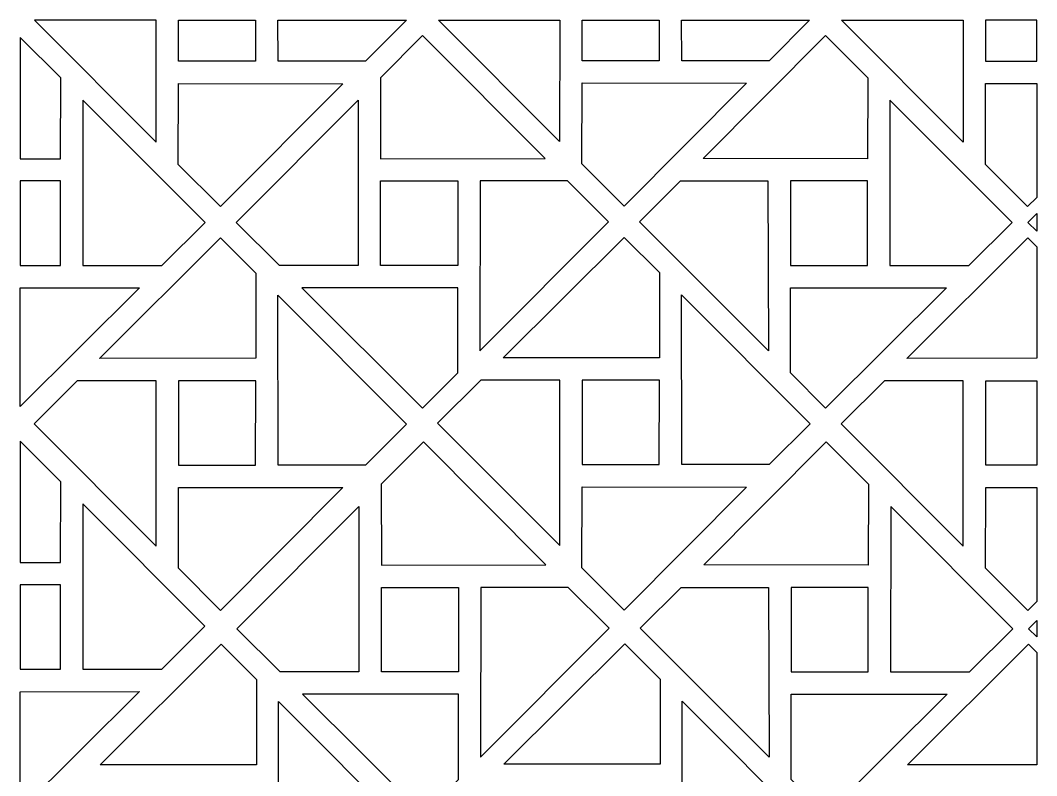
# Model space of a CAD drawing. Header units: centimetres. Extents: x -86 to 86, y -108 to 108.
# Drawn here: x -85.5 to -3.7, y 46.8 to 107.6 of the extents above; entities that cross this region are included whole.
import ezdxf

# ---------------------------------------------------------------- set-up
doc = ezdxf.new("R2010")
doc.units = ezdxf.units.CM
doc.header["$MEASUREMENT"] = 0
doc.layers.add('layer 1', color=7, linetype='Continuous')

msp = doc.modelspace()

# ---------------------------------------------------------------- linework, layer by layer
at = {"layer": 'layer 1', "color": 142}
for points, knots in [([(-84.38674, 107.6287), (-84.38674, 107.6287), (-74.58462, 107.62869), (-74.58462, 107.62869), (-74.58462, 107.62869), (-74.58462, 107.62869), (-74.58494, 97.82103), (-74.58494, 97.82103), (-74.58494, 97.82103), (-74.58494, 97.82103), (-84.38674, 107.6287), (-84.38674, 107.6287)], [0, 0, 0, 0, 0.25, 0.25, 0.25, 0.25, 0.5, 0.5, 0.5, 0.5, 1, 1, 1, 1]), ([(-66.57045, 107.62869), (-66.57045, 107.62869), (-72.7825, 107.62869), (-72.7825, 107.62869), (-72.7825, 107.62869), (-72.7825, 107.62869), (-72.78234, 104.33519), (-72.78234, 104.33519), (-72.78234, 104.33519), (-72.78234, 104.33519), (-66.57495, 104.33519), (-66.57495, 104.33519), (-66.57495, 104.33519), (-66.57495, 104.33519), (-66.57045, 107.62869), (-66.57045, 107.62869)], [0, 0, 0, 0, 0.2, 0.2, 0.2, 0.2, 0.4, 0.4, 0.4, 0.4, 0.6, 0.6, 0.6, 0.6, 1, 1, 1, 1]), ([(-64.76796, 107.62869), (-64.76796, 107.62869), (-64.75854, 104.33519), (-64.75854, 104.33519), (-64.75854, 104.33519), (-64.75854, 104.33519), (-57.72548, 104.33519), (-57.72548, 104.33519), (-57.72548, 104.33519), (-57.72548, 104.33519), (-54.42282, 107.62869), (-54.42282, 107.62869), (-54.42282, 107.62869), (-54.42282, 107.62869), (-64.76796, 107.62869), (-64.76796, 107.62869)], [0, 0, 0, 0, 0.2, 0.2, 0.2, 0.2, 0.4, 0.4, 0.4, 0.4, 0.6, 0.6, 0.6, 0.6, 1, 1, 1, 1]), ([(-42.08105, 107.6287), (-42.08105, 107.6287), (-51.83886, 107.6287), (-51.83886, 107.6287), (-51.83886, 107.6287), (-51.83886, 107.6287), (-42.08137, 97.86537), (-42.08137, 97.86537), (-42.08137, 97.86537), (-42.08137, 97.86537), (-42.08105, 107.6287), (-42.08105, 107.6287)], [0, 0, 0, 0, 0.25, 0.25, 0.25, 0.25, 0.5, 0.5, 0.5, 0.5, 1, 1, 1, 1]), ([(-34.06693, 107.62868), (-34.06693, 107.62868), (-40.27894, 107.62869), (-40.27894, 107.62869), (-40.27894, 107.62869), (-40.27894, 107.62869), (-40.27877, 104.37953), (-40.27877, 104.37953), (-40.27877, 104.37953), (-40.27877, 104.37953), (-34.07138, 104.37953), (-34.07138, 104.37953), (-34.07138, 104.37953), (-34.07138, 104.37953), (-34.06693, 107.62868), (-34.06693, 107.62868)], [0, 0, 0, 0, 0.2, 0.2, 0.2, 0.2, 0.4, 0.4, 0.4, 0.4, 0.6, 0.6, 0.6, 0.6, 1, 1, 1, 1]), ([(-21.96369, 107.62869), (-21.96369, 107.62869), (-32.26426, 107.62868), (-32.26426, 107.62868), (-32.26426, 107.62868), (-32.26426, 107.62868), (-32.25497, 104.37953), (-32.25497, 104.37953), (-32.25497, 104.37953), (-32.25497, 104.37953), (-25.22191, 104.37953), (-25.22191, 104.37953), (-25.22191, 104.37953), (-25.22191, 104.37953), (-21.96369, 107.62869), (-21.96369, 107.62869)], [0, 0, 0, 0, 0.2, 0.2, 0.2, 0.2, 0.4, 0.4, 0.4, 0.4, 0.6, 0.6, 0.6, 0.6, 1, 1, 1, 1]), ([(-9.58488, 107.62868), (-9.58488, 107.62868), (-19.3868, 107.62869), (-19.3868, 107.62869), (-19.3868, 107.62869), (-19.3868, 107.62869), (-9.5852, 97.82123), (-9.5852, 97.82123), (-9.5852, 97.82123), (-9.5852, 97.82123), (-9.58488, 107.62868), (-9.58488, 107.62868)], [0, 0, 0, 0, 0.25, 0.25, 0.25, 0.25, 0.5, 0.5, 0.5, 0.5, 1, 1, 1, 1]), ([(-7.78277, 107.6287), (-7.78277, 107.6287), (-3.66755, 107.62867), (-3.66755, 107.62867), (-3.66755, 107.62867), (-3.66755, 107.62867), (-3.66758, 104.33539), (-3.66758, 104.33539), (-3.66758, 104.33539), (-3.66758, 104.33539), (-7.7826, 104.33539), (-7.7826, 104.33539), (-7.7826, 104.33539), (-7.7826, 104.33539), (-7.78277, 107.6287), (-7.78277, 107.6287)], [0, 0, 0, 0, 0.2, 0.2, 0.2, 0.2, 0.4, 0.4, 0.4, 0.4, 0.6, 0.6, 0.6, 0.6, 1, 1, 1, 1]), ([(-85.51471, 106.25005), (-85.51471, 106.25005), (-82.26525, 102.99781), (-82.26525, 102.99781), (-82.26525, 102.99781), (-82.26525, 102.99781), (-82.28326, 96.48756), (-82.28326, 96.48756), (-82.28326, 96.48756), (-82.28326, 96.48756), (-85.51471, 96.49091), (-85.51471, 96.49091), (-85.51471, 96.49091), (-85.51471, 96.49091), (-85.51471, 106.25005), (-85.51471, 106.25005)], [0, 0, 0, 0, 0.2, 0.2, 0.2, 0.2, 0.4, 0.4, 0.4, 0.4, 0.6, 0.6, 0.6, 0.6, 1, 1, 1, 1]), ([(-43.25666, 96.50137), (-43.25666, 96.50137), (-56.49659, 96.48756), (-56.49659, 96.48756), (-56.49659, 96.48756), (-56.49659, 96.48756), (-56.5146, 102.99781), (-56.5146, 102.99781), (-56.5146, 102.99781), (-56.5146, 102.99781), (-53.11439, 106.40093), (-53.11439, 106.40093), (-53.11439, 106.40093), (-53.11439, 106.40093), (-43.25666, 96.50137), (-43.25666, 96.50137), (-43.25666, 96.50137), (-43.25666, 96.50137), (-43.25666, 96.50137), (-43.25666, 96.50137)], [0, 0, 0, 0, 0.16666667, 0.16666667, 0.16666667, 0.16666667, 0.33333333, 0.33333333, 0.33333333, 0.33333333, 0.5, 0.5, 0.5, 0.5, 0.66666667, 0.66666667, 0.66666667, 0.66666667, 1, 1, 1, 1]), ([(-30.5232, 96.50137), (-30.5232, 96.50137), (-17.28327, 96.48756), (-17.28327, 96.48756), (-17.28327, 96.48756), (-17.28327, 96.48756), (-17.26526, 102.99781), (-17.26526, 102.99781), (-17.26526, 102.99781), (-17.26526, 102.99781), (-20.66547, 106.40093), (-20.66547, 106.40093), (-20.66547, 106.40093), (-20.66547, 106.40093), (-30.5232, 96.50137), (-30.5232, 96.50137), (-30.5232, 96.50137), (-30.5232, 96.50137), (-30.5232, 96.50137), (-30.5232, 96.50137)], [0, 0, 0, 0, 0.16666667, 0.16666667, 0.16666667, 0.16666667, 0.33333333, 0.33333333, 0.33333333, 0.33333333, 0.5, 0.5, 0.5, 0.5, 0.66666667, 0.66666667, 0.66666667, 0.66666667, 1, 1, 1, 1]), ([(-59.54237, 102.52819), (-59.54237, 102.52819), (-72.7823, 102.542), (-72.7823, 102.542), (-72.7823, 102.542), (-72.7823, 102.542), (-72.80031, 96.03175), (-72.80031, 96.03175), (-72.80031, 96.03175), (-72.80031, 96.03175), (-69.4001, 92.62863), (-69.4001, 92.62863), (-69.4001, 92.62863), (-69.4001, 92.62863), (-59.54237, 102.52819), (-59.54237, 102.52819), (-59.54237, 102.52819), (-59.54237, 102.52819), (-59.54237, 102.52819), (-59.54237, 102.52819)], [0, 0, 0, 0, 0.16666667, 0.16666667, 0.16666667, 0.16666667, 0.33333333, 0.33333333, 0.33333333, 0.33333333, 0.5, 0.5, 0.5, 0.5, 0.66666667, 0.66666667, 0.66666667, 0.66666667, 1, 1, 1, 1]), ([(-27.0388, 102.57253), (-27.0388, 102.57253), (-40.27873, 102.58634), (-40.27873, 102.58634), (-40.27873, 102.58634), (-40.27873, 102.58634), (-40.29674, 96.07609), (-40.29674, 96.07609), (-40.29674, 96.07609), (-40.29674, 96.07609), (-36.89653, 92.67297), (-36.89653, 92.67297), (-36.89653, 92.67297), (-36.89653, 92.67297), (-27.0388, 102.57253), (-27.0388, 102.57253), (-27.0388, 102.57253), (-27.0388, 102.57253), (-27.0388, 102.57253), (-27.0388, 102.57253)], [0, 0, 0, 0, 0.16666667, 0.16666667, 0.16666667, 0.16666667, 0.33333333, 0.33333333, 0.33333333, 0.33333333, 0.5, 0.5, 0.5, 0.5, 0.66666667, 0.66666667, 0.66666667, 0.66666667, 1, 1, 1, 1]), ([(-3.66757, 93.36473), (-3.66757, 93.36473), (-3.66757, 102.5379), (-3.66757, 102.5379), (-3.66757, 102.5379), (-3.66757, 102.5379), (-7.78256, 102.5422), (-7.78256, 102.5422), (-7.78256, 102.5422), (-7.78256, 102.5422), (-7.80057, 96.03195), (-7.80057, 96.03195), (-7.80057, 96.03195), (-7.80057, 96.03195), (-4.40036, 92.62883), (-4.40036, 92.62883), (-4.40036, 92.62883), (-4.40036, 92.62883), (-3.66757, 93.36473), (-3.66757, 93.36473)], [0, 0, 0, 0, 0.16666667, 0.16666667, 0.16666667, 0.16666667, 0.33333333, 0.33333333, 0.33333333, 0.33333333, 0.5, 0.5, 0.5, 0.5, 0.66666667, 0.66666667, 0.66666667, 0.66666667, 1, 1, 1, 1]), ([(-80.48062, 101.20853), (-80.48062, 101.20853), (-70.64277, 91.36479), (-70.64277, 91.36479), (-70.64277, 91.36479), (-70.64277, 91.36479), (-74.12931, 87.89549), (-74.12931, 87.89549), (-74.12931, 87.89549), (-74.12931, 87.89549), (-80.48104, 87.89531), (-80.48104, 87.89531), (-80.48104, 87.89531), (-80.48104, 87.89531), (-80.48062, 101.20853), (-80.48062, 101.20853), (-80.48062, 101.20853), (-80.48062, 101.20853), (-80.48062, 101.20853), (-80.48062, 101.20853)], [0, 0, 0, 0, 0.16666667, 0.16666667, 0.16666667, 0.16666667, 0.33333333, 0.33333333, 0.33333333, 0.33333333, 0.5, 0.5, 0.5, 0.5, 0.66666667, 0.66666667, 0.66666667, 0.66666667, 1, 1, 1, 1]), ([(-58.29923, 101.20853), (-58.29923, 101.20853), (-68.13708, 91.36479), (-68.13708, 91.36479), (-68.13708, 91.36479), (-68.13708, 91.36479), (-64.65054, 87.89549), (-64.65054, 87.89549), (-64.65054, 87.89549), (-64.65054, 87.89549), (-58.29881, 87.89531), (-58.29881, 87.89531), (-58.29881, 87.89531), (-58.29881, 87.89531), (-58.29923, 101.20853), (-58.29923, 101.20853), (-58.29923, 101.20853), (-58.29923, 101.20853), (-58.29923, 101.20853), (-58.29923, 101.20853)], [0, 0, 0, 0, 0.16666667, 0.16666667, 0.16666667, 0.16666667, 0.33333333, 0.33333333, 0.33333333, 0.33333333, 0.5, 0.5, 0.5, 0.5, 0.66666667, 0.66666667, 0.66666667, 0.66666667, 1, 1, 1, 1]), ([(-15.48063, 101.20853), (-15.48063, 101.20853), (-5.64278, 91.36479), (-5.64278, 91.36479), (-5.64278, 91.36479), (-5.64278, 91.36479), (-9.12932, 87.89549), (-9.12932, 87.89549), (-9.12932, 87.89549), (-9.12932, 87.89549), (-15.48105, 87.89531), (-15.48105, 87.89531), (-15.48105, 87.89531), (-15.48105, 87.89531), (-15.48063, 101.20853), (-15.48063, 101.20853), (-15.48063, 101.20853), (-15.48063, 101.20853), (-15.48063, 101.20853), (-15.48063, 101.20853)], [0, 0, 0, 0, 0.16666667, 0.16666667, 0.16666667, 0.16666667, 0.33333333, 0.33333333, 0.33333333, 0.33333333, 0.5, 0.5, 0.5, 0.5, 0.66666667, 0.66666667, 0.66666667, 0.66666667, 1, 1, 1, 1]), ([(-85.51471, 94.69437), (-85.51471, 94.69437), (-82.28322, 94.69437), (-82.28322, 94.69437), (-82.28322, 94.69437), (-82.28322, 94.69437), (-82.28282, 87.8955), (-82.28282, 87.8955), (-82.28282, 87.8955), (-82.28282, 87.8955), (-85.51472, 87.8948), (-85.51472, 87.8948), (-85.51472, 87.8948), (-85.51472, 87.8948), (-85.51471, 94.69437), (-85.51471, 94.69437)], [0, 0, 0, 0, 0.2, 0.2, 0.2, 0.2, 0.4, 0.4, 0.4, 0.4, 0.6, 0.6, 0.6, 0.6, 1, 1, 1, 1]), ([(-56.49703, 87.8955), (-56.49703, 87.8955), (-50.27997, 87.89418), (-50.27997, 87.89418), (-50.27997, 87.89418), (-50.27997, 87.89418), (-50.28924, 94.69437), (-50.28924, 94.69437), (-50.28924, 94.69437), (-50.28924, 94.69437), (-56.49663, 94.69437), (-56.49663, 94.69437), (-56.49663, 94.69437), (-56.49663, 94.69437), (-56.49703, 87.8955), (-56.49703, 87.8955), (-56.49703, 87.8955), (-56.49703, 87.8955), (-56.49703, 87.8955), (-56.49703, 87.8955)], [0, 0, 0, 0, 0.16666667, 0.16666667, 0.16666667, 0.16666667, 0.33333333, 0.33333333, 0.33333333, 0.33333333, 0.5, 0.5, 0.5, 0.5, 0.66666667, 0.66666667, 0.66666667, 0.66666667, 1, 1, 1, 1]), ([(-48.51205, 81.01169), (-48.51205, 81.01169), (-48.47283, 94.69437), (-48.47283, 94.69437), (-48.47283, 94.69437), (-48.47283, 94.69437), (-41.43977, 94.69437), (-41.43977, 94.69437), (-41.43977, 94.69437), (-41.43977, 94.69437), (-38.13711, 91.40087), (-38.13711, 91.40087), (-38.13711, 91.40087), (-38.13711, 91.40087), (-48.51205, 81.01169), (-48.51205, 81.01169), (-48.51205, 81.01169), (-48.51205, 81.01169), (-48.51205, 81.01169), (-48.51205, 81.01169)], [0, 0, 0, 0, 0.16666667, 0.16666667, 0.16666667, 0.16666667, 0.33333333, 0.33333333, 0.33333333, 0.33333333, 0.5, 0.5, 0.5, 0.5, 0.66666667, 0.66666667, 0.66666667, 0.66666667, 1, 1, 1, 1]), ([(-25.26781, 81.01169), (-25.26781, 81.01169), (-25.30703, 94.69437), (-25.30703, 94.69437), (-25.30703, 94.69437), (-25.30703, 94.69437), (-32.34009, 94.69437), (-32.34009, 94.69437), (-32.34009, 94.69437), (-32.34009, 94.69437), (-35.64275, 91.40087), (-35.64275, 91.40087), (-35.64275, 91.40087), (-35.64275, 91.40087), (-25.26781, 81.01169), (-25.26781, 81.01169), (-25.26781, 81.01169), (-25.26781, 81.01169), (-25.26781, 81.01169), (-25.26781, 81.01169)], [0, 0, 0, 0, 0.16666667, 0.16666667, 0.16666667, 0.16666667, 0.33333333, 0.33333333, 0.33333333, 0.33333333, 0.5, 0.5, 0.5, 0.5, 0.66666667, 0.66666667, 0.66666667, 0.66666667, 1, 1, 1, 1]), ([(-17.28283, 87.8955), (-17.28283, 87.8955), (-23.49989, 87.89418), (-23.49989, 87.89418), (-23.49989, 87.89418), (-23.49989, 87.89418), (-23.49062, 94.69437), (-23.49062, 94.69437), (-23.49062, 94.69437), (-23.49062, 94.69437), (-17.28323, 94.69437), (-17.28323, 94.69437), (-17.28323, 94.69437), (-17.28323, 94.69437), (-17.28283, 87.8955), (-17.28283, 87.8955), (-17.28283, 87.8955), (-17.28283, 87.8955), (-17.28283, 87.8955), (-17.28283, 87.8955)], [0, 0, 0, 0, 0.16666667, 0.16666667, 0.16666667, 0.16666667, 0.33333333, 0.33333333, 0.33333333, 0.33333333, 0.5, 0.5, 0.5, 0.5, 0.66666667, 0.66666667, 0.66666667, 0.66666667, 1, 1, 1, 1]), ([(-3.66758, 90.64453), (-3.66758, 90.64453), (-3.66758, 92.08707), (-3.66758, 92.08707), (-3.66758, 92.08707), (-3.66758, 92.08707), (-4.38993, 91.36407), (-4.38993, 91.36407), (-4.38993, 91.36407), (-4.38993, 91.36407), (-3.66758, 90.64453), (-3.66758, 90.64453)], [0, 0, 0, 0, 0.25, 0.25, 0.25, 0.25, 0.5, 0.5, 0.5, 0.5, 1, 1, 1, 1]), ([(-66.55578, 80.41845), (-66.55578, 80.41845), (-66.55708, 87.27116), (-66.55708, 87.27116), (-66.55708, 87.27116), (-66.55708, 87.27116), (-69.38899, 90.10747), (-69.38899, 90.10747), (-69.38899, 90.10747), (-69.38899, 90.10747), (-79.12745, 80.40721), (-79.12745, 80.40721), (-79.12745, 80.40721), (-79.12745, 80.40721), (-66.55578, 80.41845), (-66.55578, 80.41845), (-66.55578, 80.41845), (-66.55578, 80.41845), (-66.55578, 80.41845), (-66.55578, 80.41845)], [0, 0, 0, 0, 0.16666667, 0.16666667, 0.16666667, 0.16666667, 0.33333333, 0.33333333, 0.33333333, 0.33333333, 0.5, 0.5, 0.5, 0.5, 0.66666667, 0.66666667, 0.66666667, 0.66666667, 1, 1, 1, 1]), ([(-34.05221, 80.46279), (-34.05221, 80.46279), (-34.05351, 87.3155), (-34.05351, 87.3155), (-34.05351, 87.3155), (-34.05351, 87.3155), (-36.88542, 90.15181), (-36.88542, 90.15181), (-36.88542, 90.15181), (-36.88542, 90.15181), (-46.62388, 80.45155), (-46.62388, 80.45155), (-46.62388, 80.45155), (-46.62388, 80.45155), (-34.05221, 80.46279), (-34.05221, 80.46279), (-34.05221, 80.46279), (-34.05221, 80.46279), (-34.05221, 80.46279), (-34.05221, 80.46279)], [0, 0, 0, 0, 0.16666667, 0.16666667, 0.16666667, 0.16666667, 0.33333333, 0.33333333, 0.33333333, 0.33333333, 0.5, 0.5, 0.5, 0.5, 0.66666667, 0.66666667, 0.66666667, 0.66666667, 1, 1, 1, 1]), ([(-3.66756, 80.41675), (-3.66756, 80.41675), (-3.66758, 89.38486), (-3.66758, 89.38486), (-3.66758, 89.38486), (-3.66758, 89.38486), (-4.38925, 90.10767), (-4.38925, 90.10767), (-4.38925, 90.10767), (-4.38925, 90.10767), (-14.12771, 80.40741), (-14.12771, 80.40741), (-14.12771, 80.40741), (-14.12771, 80.40741), (-3.66756, 80.41675), (-3.66756, 80.41675)], [0, 0, 0, 0, 0.2, 0.2, 0.2, 0.2, 0.4, 0.4, 0.4, 0.4, 0.6, 0.6, 0.6, 0.6, 1, 1, 1, 1]), ([(-85.51471, 86.09265), (-85.51471, 86.09265), (-85.5147, 76.55113), (-85.5147, 76.55113), (-85.5147, 76.55113), (-85.5147, 76.55113), (-75.92701, 86.10124), (-75.92701, 86.10124), (-75.92701, 86.10124), (-75.92701, 86.10124), (-85.51471, 86.09265), (-85.51471, 86.09265)], [0, 0, 0, 0, 0.25, 0.25, 0.25, 0.25, 0.5, 0.5, 0.5, 0.5, 1, 1, 1, 1]), ([(-50.28117, 86.09), (-50.28117, 86.09), (-50.28247, 79.23729), (-50.28247, 79.23729), (-50.28247, 79.23729), (-50.28247, 79.23729), (-53.11438, 76.40098), (-53.11438, 76.40098), (-53.11438, 76.40098), (-53.11438, 76.40098), (-62.85284, 86.10124), (-62.85284, 86.10124), (-62.85284, 86.10124), (-62.85284, 86.10124), (-50.28117, 86.09), (-50.28117, 86.09), (-50.28117, 86.09), (-50.28117, 86.09), (-50.28117, 86.09), (-50.28117, 86.09)], [0, 0, 0, 0, 0.16666667, 0.16666667, 0.16666667, 0.16666667, 0.33333333, 0.33333333, 0.33333333, 0.33333333, 0.5, 0.5, 0.5, 0.5, 0.66666667, 0.66666667, 0.66666667, 0.66666667, 1, 1, 1, 1]), ([(-23.49869, 86.09), (-23.49869, 86.09), (-23.49739, 79.23729), (-23.49739, 79.23729), (-23.49739, 79.23729), (-23.49739, 79.23729), (-20.66548, 76.40098), (-20.66548, 76.40098), (-20.66548, 76.40098), (-20.66548, 76.40098), (-10.92702, 86.10124), (-10.92702, 86.10124), (-10.92702, 86.10124), (-10.92702, 86.10124), (-23.49869, 86.09), (-23.49869, 86.09), (-23.49869, 86.09), (-23.49869, 86.09), (-23.49869, 86.09), (-23.49869, 86.09)], [0, 0, 0, 0, 0.16666667, 0.16666667, 0.16666667, 0.16666667, 0.33333333, 0.33333333, 0.33333333, 0.33333333, 0.5, 0.5, 0.5, 0.5, 0.66666667, 0.66666667, 0.66666667, 0.66666667, 1, 1, 1, 1]), ([(-64.78666, 85.49676), (-64.78666, 85.49676), (-64.74744, 71.81408), (-64.74744, 71.81408), (-64.74744, 71.81408), (-64.74744, 71.81408), (-57.71438, 71.81408), (-57.71438, 71.81408), (-57.71438, 71.81408), (-57.71438, 71.81408), (-54.41172, 75.10758), (-54.41172, 75.10758), (-54.41172, 75.10758), (-54.41172, 75.10758), (-64.78666, 85.49676), (-64.78666, 85.49676), (-64.78666, 85.49676), (-64.78666, 85.49676), (-64.78666, 85.49676), (-64.78666, 85.49676)], [0, 0, 0, 0, 0.16666667, 0.16666667, 0.16666667, 0.16666667, 0.33333333, 0.33333333, 0.33333333, 0.33333333, 0.5, 0.5, 0.5, 0.5, 0.66666667, 0.66666667, 0.66666667, 0.66666667, 1, 1, 1, 1]), ([(-32.28309, 85.5411), (-32.28309, 85.5411), (-32.24387, 71.85842), (-32.24387, 71.85842), (-32.24387, 71.85842), (-32.24387, 71.85842), (-25.21081, 71.85842), (-25.21081, 71.85842), (-25.21081, 71.85842), (-25.21081, 71.85842), (-21.90815, 75.15192), (-21.90815, 75.15192), (-21.90815, 75.15192), (-21.90815, 75.15192), (-32.28309, 85.5411), (-32.28309, 85.5411), (-32.28309, 85.5411), (-32.28309, 85.5411), (-32.28309, 85.5411), (-32.28309, 85.5411)], [0, 0, 0, 0, 0.16666667, 0.16666667, 0.16666667, 0.16666667, 0.33333333, 0.33333333, 0.33333333, 0.33333333, 0.5, 0.5, 0.5, 0.5, 0.66666667, 0.66666667, 0.66666667, 0.66666667, 1, 1, 1, 1]), ([(-74.57384, 65.29992), (-74.57384, 65.29992), (-84.41169, 75.14366), (-84.41169, 75.14366), (-84.41169, 75.14366), (-84.41169, 75.14366), (-80.92515, 78.61296), (-80.92515, 78.61296), (-80.92515, 78.61296), (-80.92515, 78.61296), (-74.57342, 78.61314), (-74.57342, 78.61314), (-74.57342, 78.61314), (-74.57342, 78.61314), (-74.57384, 65.29992), (-74.57384, 65.29992), (-74.57384, 65.29992), (-74.57384, 65.29992), (-74.57384, 65.29992), (-74.57384, 65.29992)], [0, 0, 0, 0, 0.16666667, 0.16666667, 0.16666667, 0.16666667, 0.33333333, 0.33333333, 0.33333333, 0.33333333, 0.5, 0.5, 0.5, 0.5, 0.66666667, 0.66666667, 0.66666667, 0.66666667, 1, 1, 1, 1]), ([(-72.77164, 78.61295), (-72.77164, 78.61295), (-66.55458, 78.61427), (-66.55458, 78.61427), (-66.55458, 78.61427), (-66.55458, 78.61427), (-66.56385, 71.81408), (-66.56385, 71.81408), (-66.56385, 71.81408), (-66.56385, 71.81408), (-72.77124, 71.81408), (-72.77124, 71.81408), (-72.77124, 71.81408), (-72.77124, 71.81408), (-72.77164, 78.61295), (-72.77164, 78.61295), (-72.77164, 78.61295), (-72.77164, 78.61295), (-72.77164, 78.61295), (-72.77164, 78.61295)], [0, 0, 0, 0, 0.16666667, 0.16666667, 0.16666667, 0.16666667, 0.33333333, 0.33333333, 0.33333333, 0.33333333, 0.5, 0.5, 0.5, 0.5, 0.66666667, 0.66666667, 0.66666667, 0.66666667, 1, 1, 1, 1]), ([(-42.07027, 65.34426), (-42.07027, 65.34426), (-51.90812, 75.188), (-51.90812, 75.188), (-51.90812, 75.188), (-51.90812, 75.188), (-48.42158, 78.6573), (-48.42158, 78.6573), (-48.42158, 78.6573), (-48.42158, 78.6573), (-42.06985, 78.65748), (-42.06985, 78.65748), (-42.06985, 78.65748), (-42.06985, 78.65748), (-42.07027, 65.34426), (-42.07027, 65.34426), (-42.07027, 65.34426), (-42.07027, 65.34426), (-42.07027, 65.34426), (-42.07027, 65.34426)], [0, 0, 0, 0, 0.16666667, 0.16666667, 0.16666667, 0.16666667, 0.33333333, 0.33333333, 0.33333333, 0.33333333, 0.5, 0.5, 0.5, 0.5, 0.66666667, 0.66666667, 0.66666667, 0.66666667, 1, 1, 1, 1]), ([(-40.26807, 78.65729), (-40.26807, 78.65729), (-34.05101, 78.65861), (-34.05101, 78.65861), (-34.05101, 78.65861), (-34.05101, 78.65861), (-34.06028, 71.85842), (-34.06028, 71.85842), (-34.06028, 71.85842), (-34.06028, 71.85842), (-40.26767, 71.85842), (-40.26767, 71.85842), (-40.26767, 71.85842), (-40.26767, 71.85842), (-40.26807, 78.65729), (-40.26807, 78.65729), (-40.26807, 78.65729), (-40.26807, 78.65729), (-40.26807, 78.65729), (-40.26807, 78.65729)], [0, 0, 0, 0, 0.16666667, 0.16666667, 0.16666667, 0.16666667, 0.33333333, 0.33333333, 0.33333333, 0.33333333, 0.5, 0.5, 0.5, 0.5, 0.66666667, 0.66666667, 0.66666667, 0.66666667, 1, 1, 1, 1]), ([(-9.5741, 65.30012), (-9.5741, 65.30012), (-19.41195, 75.14386), (-19.41195, 75.14386), (-19.41195, 75.14386), (-19.41195, 75.14386), (-15.92541, 78.61316), (-15.92541, 78.61316), (-15.92541, 78.61316), (-15.92541, 78.61316), (-9.57368, 78.61334), (-9.57368, 78.61334), (-9.57368, 78.61334), (-9.57368, 78.61334), (-9.5741, 65.30012), (-9.5741, 65.30012), (-9.5741, 65.30012), (-9.5741, 65.30012), (-9.5741, 65.30012), (-9.5741, 65.30012)], [0, 0, 0, 0, 0.16666667, 0.16666667, 0.16666667, 0.16666667, 0.33333333, 0.33333333, 0.33333333, 0.33333333, 0.5, 0.5, 0.5, 0.5, 0.66666667, 0.66666667, 0.66666667, 0.66666667, 1, 1, 1, 1]), ([(-3.66758, 71.81428), (-3.66758, 71.81428), (-3.66756, 78.61401), (-3.66756, 78.61401), (-3.66756, 78.61401), (-3.66756, 78.61401), (-7.7719, 78.61315), (-7.7719, 78.61315), (-7.7719, 78.61315), (-7.7719, 78.61315), (-7.7715, 71.81428), (-7.7715, 71.81428), (-7.7715, 71.81428), (-7.7715, 71.81428), (-3.66758, 71.81428), (-3.66758, 71.81428)], [0, 0, 0, 0, 0.2, 0.2, 0.2, 0.2, 0.4, 0.4, 0.4, 0.4, 0.6, 0.6, 0.6, 0.6, 1, 1, 1, 1]), ([(-85.51471, 73.73622), (-85.51471, 73.73622), (-82.26585, 70.48457), (-82.26585, 70.48457), (-82.26585, 70.48457), (-82.26585, 70.48457), (-82.28386, 63.97432), (-82.28386, 63.97432), (-82.28386, 63.97432), (-82.28386, 63.97432), (-85.51471, 63.97768), (-85.51471, 63.97768), (-85.51471, 63.97768), (-85.51471, 63.97768), (-85.51471, 73.73622), (-85.51471, 73.73622)], [0, 0, 0, 0, 0.2, 0.2, 0.2, 0.2, 0.4, 0.4, 0.4, 0.4, 0.6, 0.6, 0.6, 0.6, 1, 1, 1, 1]), ([(-43.20149, 63.78568), (-43.20149, 63.78568), (-56.44142, 63.77187), (-56.44142, 63.77187), (-56.44142, 63.77187), (-56.44142, 63.77187), (-56.45943, 70.28212), (-56.45943, 70.28212), (-56.45943, 70.28212), (-56.45943, 70.28212), (-53.05922, 73.68524), (-53.05922, 73.68524), (-53.05922, 73.68524), (-53.05922, 73.68524), (-43.20149, 63.78568), (-43.20149, 63.78568), (-43.20149, 63.78568), (-43.20149, 63.78568), (-43.20149, 63.78568), (-43.20149, 63.78568)], [0, 0, 0, 0, 0.16666667, 0.16666667, 0.16666667, 0.16666667, 0.33333333, 0.33333333, 0.33333333, 0.33333333, 0.5, 0.5, 0.5, 0.5, 0.66666667, 0.66666667, 0.66666667, 0.66666667, 1, 1, 1, 1]), ([(-30.46803, 63.78568), (-30.46803, 63.78568), (-17.2281, 63.77187), (-17.2281, 63.77187), (-17.2281, 63.77187), (-17.2281, 63.77187), (-17.21009, 70.28212), (-17.21009, 70.28212), (-17.21009, 70.28212), (-17.21009, 70.28212), (-20.6103, 73.68524), (-20.6103, 73.68524), (-20.6103, 73.68524), (-20.6103, 73.68524), (-30.46803, 63.78568), (-30.46803, 63.78568), (-30.46803, 63.78568), (-30.46803, 63.78568), (-30.46803, 63.78568), (-30.46803, 63.78568)], [0, 0, 0, 0, 0.16666667, 0.16666667, 0.16666667, 0.16666667, 0.33333333, 0.33333333, 0.33333333, 0.33333333, 0.5, 0.5, 0.5, 0.5, 0.66666667, 0.66666667, 0.66666667, 0.66666667, 1, 1, 1, 1]), ([(-59.53127, 70.00708), (-59.53127, 70.00708), (-72.7712, 70.02089), (-72.7712, 70.02089), (-72.7712, 70.02089), (-72.7712, 70.02089), (-72.78921, 63.51064), (-72.78921, 63.51064), (-72.78921, 63.51064), (-72.78921, 63.51064), (-69.389, 60.10752), (-69.389, 60.10752), (-69.389, 60.10752), (-69.389, 60.10752), (-59.53127, 70.00708), (-59.53127, 70.00708), (-59.53127, 70.00708), (-59.53127, 70.00708), (-59.53127, 70.00708), (-59.53127, 70.00708)], [0, 0, 0, 0, 0.16666667, 0.16666667, 0.16666667, 0.16666667, 0.33333333, 0.33333333, 0.33333333, 0.33333333, 0.5, 0.5, 0.5, 0.5, 0.66666667, 0.66666667, 0.66666667, 0.66666667, 1, 1, 1, 1]), ([(-27.0277, 70.05142), (-27.0277, 70.05142), (-40.26763, 70.06523), (-40.26763, 70.06523), (-40.26763, 70.06523), (-40.26763, 70.06523), (-40.28564, 63.55498), (-40.28564, 63.55498), (-40.28564, 63.55498), (-40.28564, 63.55498), (-36.88543, 60.15186), (-36.88543, 60.15186), (-36.88543, 60.15186), (-36.88543, 60.15186), (-27.0277, 70.05142), (-27.0277, 70.05142), (-27.0277, 70.05142), (-27.0277, 70.05142), (-27.0277, 70.05142), (-27.0277, 70.05142)], [0, 0, 0, 0, 0.16666667, 0.16666667, 0.16666667, 0.16666667, 0.33333333, 0.33333333, 0.33333333, 0.33333333, 0.5, 0.5, 0.5, 0.5, 0.66666667, 0.66666667, 0.66666667, 0.66666667, 1, 1, 1, 1]), ([(-3.66756, 60.83248), (-3.66756, 60.83248), (-3.66757, 70.0168), (-3.66757, 70.0168), (-3.66757, 70.0168), (-3.66757, 70.0168), (-7.77146, 70.02109), (-7.77146, 70.02109), (-7.77146, 70.02109), (-7.77146, 70.02109), (-7.78947, 63.51084), (-7.78947, 63.51084), (-7.78947, 63.51084), (-7.78947, 63.51084), (-4.38926, 60.10772), (-4.38926, 60.10772), (-4.38926, 60.10772), (-4.38926, 60.10772), (-3.66756, 60.83248), (-3.66756, 60.83248)], [0, 0, 0, 0, 0.16666667, 0.16666667, 0.16666667, 0.16666667, 0.33333333, 0.33333333, 0.33333333, 0.33333333, 0.5, 0.5, 0.5, 0.5, 0.66666667, 0.66666667, 0.66666667, 0.66666667, 1, 1, 1, 1]), ([(-80.48122, 68.69529), (-80.48122, 68.69529), (-70.64337, 58.85155), (-70.64337, 58.85155), (-70.64337, 58.85155), (-70.64337, 58.85155), (-74.12991, 55.38225), (-74.12991, 55.38225), (-74.12991, 55.38225), (-74.12991, 55.38225), (-80.48164, 55.38207), (-80.48164, 55.38207), (-80.48164, 55.38207), (-80.48164, 55.38207), (-80.48122, 68.69529), (-80.48122, 68.69529), (-80.48122, 68.69529), (-80.48122, 68.69529), (-80.48122, 68.69529), (-80.48122, 68.69529)], [0, 0, 0, 0, 0.16666667, 0.16666667, 0.16666667, 0.16666667, 0.33333333, 0.33333333, 0.33333333, 0.33333333, 0.5, 0.5, 0.5, 0.5, 0.66666667, 0.66666667, 0.66666667, 0.66666667, 1, 1, 1, 1]), ([(-58.24406, 68.49284), (-58.24406, 68.49284), (-68.08191, 58.6491), (-68.08191, 58.6491), (-68.08191, 58.6491), (-68.08191, 58.6491), (-64.59537, 55.1798), (-64.59537, 55.1798), (-64.59537, 55.1798), (-64.59537, 55.1798), (-58.24364, 55.17962), (-58.24364, 55.17962), (-58.24364, 55.17962), (-58.24364, 55.17962), (-58.24406, 68.49284), (-58.24406, 68.49284), (-58.24406, 68.49284), (-58.24406, 68.49284), (-58.24406, 68.49284), (-58.24406, 68.49284)], [0, 0, 0, 0, 0.16666667, 0.16666667, 0.16666667, 0.16666667, 0.33333333, 0.33333333, 0.33333333, 0.33333333, 0.5, 0.5, 0.5, 0.5, 0.66666667, 0.66666667, 0.66666667, 0.66666667, 1, 1, 1, 1]), ([(-15.42546, 68.49284), (-15.42546, 68.49284), (-5.58761, 58.6491), (-5.58761, 58.6491), (-5.58761, 58.6491), (-5.58761, 58.6491), (-9.07415, 55.1798), (-9.07415, 55.1798), (-9.07415, 55.1798), (-9.07415, 55.1798), (-15.42588, 55.17962), (-15.42588, 55.17962), (-15.42588, 55.17962), (-15.42588, 55.17962), (-15.42546, 68.49284), (-15.42546, 68.49284), (-15.42546, 68.49284), (-15.42546, 68.49284), (-15.42546, 68.49284), (-15.42546, 68.49284)], [0, 0, 0, 0, 0.16666667, 0.16666667, 0.16666667, 0.16666667, 0.33333333, 0.33333333, 0.33333333, 0.33333333, 0.5, 0.5, 0.5, 0.5, 0.66666667, 0.66666667, 0.66666667, 0.66666667, 1, 1, 1, 1]), ([(-85.5147, 62.18113), (-85.5147, 62.18113), (-82.28382, 62.18113), (-82.28382, 62.18113), (-82.28382, 62.18113), (-82.28382, 62.18113), (-82.28342, 55.38226), (-82.28342, 55.38226), (-82.28342, 55.38226), (-82.28342, 55.38226), (-85.51472, 55.38155), (-85.51472, 55.38155), (-85.51472, 55.38155), (-85.51472, 55.38155), (-85.5147, 62.18113), (-85.5147, 62.18113)], [0, 0, 0, 0, 0.2, 0.2, 0.2, 0.2, 0.4, 0.4, 0.4, 0.4, 0.6, 0.6, 0.6, 0.6, 1, 1, 1, 1]), ([(-56.44186, 55.17981), (-56.44186, 55.17981), (-50.2248, 55.17849), (-50.2248, 55.17849), (-50.2248, 55.17849), (-50.2248, 55.17849), (-50.23407, 61.97868), (-50.23407, 61.97868), (-50.23407, 61.97868), (-50.23407, 61.97868), (-56.44146, 61.97868), (-56.44146, 61.97868), (-56.44146, 61.97868), (-56.44146, 61.97868), (-56.44186, 55.17981), (-56.44186, 55.17981), (-56.44186, 55.17981), (-56.44186, 55.17981), (-56.44186, 55.17981), (-56.44186, 55.17981)], [0, 0, 0, 0, 0.16666667, 0.16666667, 0.16666667, 0.16666667, 0.33333333, 0.33333333, 0.33333333, 0.33333333, 0.5, 0.5, 0.5, 0.5, 0.66666667, 0.66666667, 0.66666667, 0.66666667, 1, 1, 1, 1]), ([(-48.45688, 48.296), (-48.45688, 48.296), (-48.41766, 61.97868), (-48.41766, 61.97868), (-48.41766, 61.97868), (-48.41766, 61.97868), (-41.3846, 61.97868), (-41.3846, 61.97868), (-41.3846, 61.97868), (-41.3846, 61.97868), (-38.08194, 58.68518), (-38.08194, 58.68518), (-38.08194, 58.68518), (-38.08194, 58.68518), (-48.45688, 48.296), (-48.45688, 48.296), (-48.45688, 48.296), (-48.45688, 48.296), (-48.45688, 48.296), (-48.45688, 48.296)], [0, 0, 0, 0, 0.16666667, 0.16666667, 0.16666667, 0.16666667, 0.33333333, 0.33333333, 0.33333333, 0.33333333, 0.5, 0.5, 0.5, 0.5, 0.66666667, 0.66666667, 0.66666667, 0.66666667, 1, 1, 1, 1]), ([(-25.21264, 48.296), (-25.21264, 48.296), (-25.25186, 61.97868), (-25.25186, 61.97868), (-25.25186, 61.97868), (-25.25186, 61.97868), (-32.28492, 61.97868), (-32.28492, 61.97868), (-32.28492, 61.97868), (-32.28492, 61.97868), (-35.58758, 58.68518), (-35.58758, 58.68518), (-35.58758, 58.68518), (-35.58758, 58.68518), (-25.21264, 48.296), (-25.21264, 48.296), (-25.21264, 48.296), (-25.21264, 48.296), (-25.21264, 48.296), (-25.21264, 48.296)], [0, 0, 0, 0, 0.16666667, 0.16666667, 0.16666667, 0.16666667, 0.33333333, 0.33333333, 0.33333333, 0.33333333, 0.5, 0.5, 0.5, 0.5, 0.66666667, 0.66666667, 0.66666667, 0.66666667, 1, 1, 1, 1]), ([(-17.22766, 55.17981), (-17.22766, 55.17981), (-23.44472, 55.17849), (-23.44472, 55.17849), (-23.44472, 55.17849), (-23.44472, 55.17849), (-23.43545, 61.97868), (-23.43545, 61.97868), (-23.43545, 61.97868), (-23.43545, 61.97868), (-17.22806, 61.97868), (-17.22806, 61.97868), (-17.22806, 61.97868), (-17.22806, 61.97868), (-17.22766, 55.17981), (-17.22766, 55.17981), (-17.22766, 55.17981), (-17.22766, 55.17981), (-17.22766, 55.17981), (-17.22766, 55.17981)], [0, 0, 0, 0, 0.16666667, 0.16666667, 0.16666667, 0.16666667, 0.33333333, 0.33333333, 0.33333333, 0.33333333, 0.5, 0.5, 0.5, 0.5, 0.66666667, 0.66666667, 0.66666667, 0.66666667, 1, 1, 1, 1]), ([(-3.66759, 57.98381), (-3.66759, 57.98381), (-3.66757, 59.31617), (-3.66757, 59.31617), (-3.66757, 59.31617), (-3.66757, 59.31617), (-4.33476, 58.64838), (-4.33476, 58.64838), (-4.33476, 58.64838), (-4.33476, 58.64838), (-3.66759, 57.98381), (-3.66759, 57.98381)], [0, 0, 0, 0, 0.25, 0.25, 0.25, 0.25, 0.5, 0.5, 0.5, 0.5, 1, 1, 1, 1]), ([(-66.50061, 47.70276), (-66.50061, 47.70276), (-66.50191, 54.55547), (-66.50191, 54.55547), (-66.50191, 54.55547), (-66.50191, 54.55547), (-69.33382, 57.39178), (-69.33382, 57.39178), (-69.33382, 57.39178), (-69.33382, 57.39178), (-79.07228, 47.69152), (-79.07228, 47.69152), (-79.07228, 47.69152), (-79.07228, 47.69152), (-66.50061, 47.70276), (-66.50061, 47.70276), (-66.50061, 47.70276), (-66.50061, 47.70276), (-66.50061, 47.70276), (-66.50061, 47.70276)], [0, 0, 0, 0, 0.16666667, 0.16666667, 0.16666667, 0.16666667, 0.33333333, 0.33333333, 0.33333333, 0.33333333, 0.5, 0.5, 0.5, 0.5, 0.66666667, 0.66666667, 0.66666667, 0.66666667, 1, 1, 1, 1]), ([(-33.99704, 47.7471), (-33.99704, 47.7471), (-33.99834, 54.59981), (-33.99834, 54.59981), (-33.99834, 54.59981), (-33.99834, 54.59981), (-36.83025, 57.43612), (-36.83025, 57.43612), (-36.83025, 57.43612), (-36.83025, 57.43612), (-46.56871, 47.73586), (-46.56871, 47.73586), (-46.56871, 47.73586), (-46.56871, 47.73586), (-33.99704, 47.7471), (-33.99704, 47.7471), (-33.99704, 47.7471), (-33.99704, 47.7471), (-33.99704, 47.7471), (-33.99704, 47.7471)], [0, 0, 0, 0, 0.16666667, 0.16666667, 0.16666667, 0.16666667, 0.33333333, 0.33333333, 0.33333333, 0.33333333, 0.5, 0.5, 0.5, 0.5, 0.66666667, 0.66666667, 0.66666667, 0.66666667, 1, 1, 1, 1]), ([(-3.66756, 47.70101), (-3.66756, 47.70101), (-3.66758, 56.72444), (-3.66758, 56.72444), (-3.66758, 56.72444), (-3.66758, 56.72444), (-4.33408, 57.39198), (-4.33408, 57.39198), (-4.33408, 57.39198), (-4.33408, 57.39198), (-14.07254, 47.69172), (-14.07254, 47.69172), (-14.07254, 47.69172), (-14.07254, 47.69172), (-3.66756, 47.70101), (-3.66756, 47.70101)], [0, 0, 0, 0, 0.2, 0.2, 0.2, 0.2, 0.4, 0.4, 0.4, 0.4, 0.6, 0.6, 0.6, 0.6, 1, 1, 1, 1]), ([(-85.51471, 53.57941), (-85.51471, 53.57941), (-85.5147, 44.0385), (-85.5147, 44.0385), (-85.5147, 44.0385), (-85.5147, 44.0385), (-75.92761, 53.588), (-75.92761, 53.588), (-75.92761, 53.588), (-75.92761, 53.588), (-85.51471, 53.57941), (-85.51471, 53.57941)], [0, 0, 0, 0, 0.25, 0.25, 0.25, 0.25, 0.5, 0.5, 0.5, 0.5, 1, 1, 1, 1]), ([(-50.226, 53.37431), (-50.226, 53.37431), (-50.2273, 46.5216), (-50.2273, 46.5216), (-50.2273, 46.5216), (-50.2273, 46.5216), (-53.05921, 43.68529), (-53.05921, 43.68529), (-53.05921, 43.68529), (-53.05921, 43.68529), (-62.79767, 53.38555), (-62.79767, 53.38555), (-62.79767, 53.38555), (-62.79767, 53.38555), (-50.226, 53.37431), (-50.226, 53.37431), (-50.226, 53.37431), (-50.226, 53.37431), (-50.226, 53.37431), (-50.226, 53.37431)], [0, 0, 0, 0, 0.16666667, 0.16666667, 0.16666667, 0.16666667, 0.33333333, 0.33333333, 0.33333333, 0.33333333, 0.5, 0.5, 0.5, 0.5, 0.66666667, 0.66666667, 0.66666667, 0.66666667, 1, 1, 1, 1]), ([(-23.44352, 53.37431), (-23.44352, 53.37431), (-23.44222, 46.5216), (-23.44222, 46.5216), (-23.44222, 46.5216), (-23.44222, 46.5216), (-20.61031, 43.68529), (-20.61031, 43.68529), (-20.61031, 43.68529), (-20.61031, 43.68529), (-10.87185, 53.38555), (-10.87185, 53.38555), (-10.87185, 53.38555), (-10.87185, 53.38555), (-23.44352, 53.37431), (-23.44352, 53.37431), (-23.44352, 53.37431), (-23.44352, 53.37431), (-23.44352, 53.37431), (-23.44352, 53.37431)], [0, 0, 0, 0, 0.16666667, 0.16666667, 0.16666667, 0.16666667, 0.33333333, 0.33333333, 0.33333333, 0.33333333, 0.5, 0.5, 0.5, 0.5, 0.66666667, 0.66666667, 0.66666667, 0.66666667, 1, 1, 1, 1]), ([(-64.73149, 52.78107), (-64.73149, 52.78107), (-64.69227, 39.09839), (-64.69227, 39.09839), (-64.69227, 39.09839), (-64.69227, 39.09839), (-57.65921, 39.09839), (-57.65921, 39.09839), (-57.65921, 39.09839), (-57.65921, 39.09839), (-54.35655, 42.39189), (-54.35655, 42.39189), (-54.35655, 42.39189), (-54.35655, 42.39189), (-64.73149, 52.78107), (-64.73149, 52.78107), (-64.73149, 52.78107), (-64.73149, 52.78107), (-64.73149, 52.78107), (-64.73149, 52.78107)], [0, 0, 0, 0, 0.16666667, 0.16666667, 0.16666667, 0.16666667, 0.33333333, 0.33333333, 0.33333333, 0.33333333, 0.5, 0.5, 0.5, 0.5, 0.66666667, 0.66666667, 0.66666667, 0.66666667, 1, 1, 1, 1]), ([(-32.22792, 52.82541), (-32.22792, 52.82541), (-32.1887, 39.14273), (-32.1887, 39.14273), (-32.1887, 39.14273), (-32.1887, 39.14273), (-25.15564, 39.14273), (-25.15564, 39.14273), (-25.15564, 39.14273), (-25.15564, 39.14273), (-21.85298, 42.43623), (-21.85298, 42.43623), (-21.85298, 42.43623), (-21.85298, 42.43623), (-32.22792, 52.82541), (-32.22792, 52.82541), (-32.22792, 52.82541), (-32.22792, 52.82541), (-32.22792, 52.82541), (-32.22792, 52.82541)], [0, 0, 0, 0, 0.16666667, 0.16666667, 0.16666667, 0.16666667, 0.33333333, 0.33333333, 0.33333333, 0.33333333, 0.5, 0.5, 0.5, 0.5, 0.66666667, 0.66666667, 0.66666667, 0.66666667, 1, 1, 1, 1])]:
    msp.add_open_spline(points, degree=3, knots=knots, dxfattribs=at)

doc.saveas('drawing.dxf')
